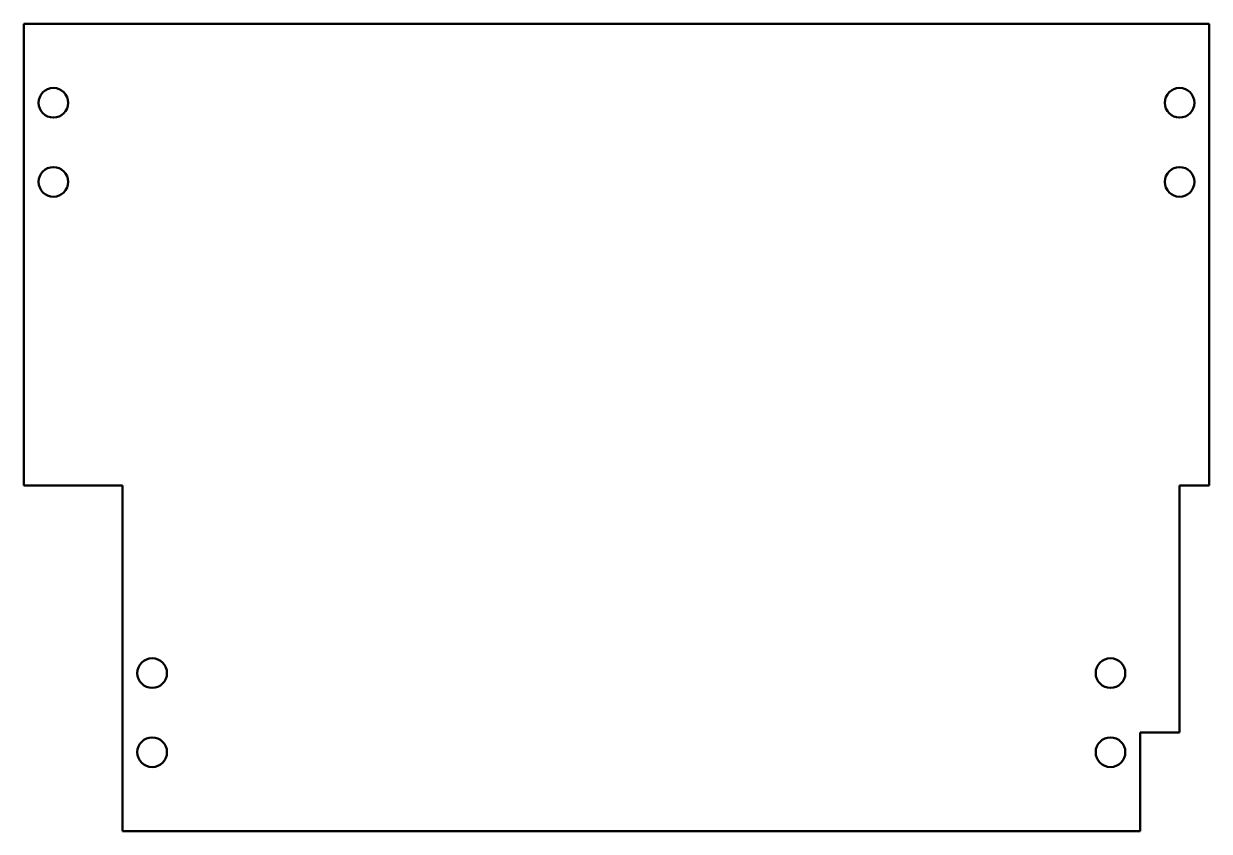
# Model space of a CAD drawing. Header units: millimetres. Extents: x 133 to 253, y 135 to 217.
import ezdxf

# ---------------------------------------------------------------- set-up
doc = ezdxf.new("R2010")
doc.units = ezdxf.units.MM
doc.header["$LTSCALE"] = 0.75
doc.layers.add('Visible', color=7, linetype='Continuous', lineweight=50)

msp = doc.modelspace()

# ---------------------------------------------------------------- linework, layer by layer
at = {"layer": 'Visible', "extrusion": (0, 1, 0)}
for p, q in [((252.887512, 217.17718), (132.887512, 217.17718)), ((132.887512, 217.17718), (132.887512, 170.47018)), ((252.887512, 170.47018), (252.887512, 217.17718)), ((132.887512, 170.47018), (142.887512, 170.47018)), ((142.887512, 170.47018), (142.887512, 135.47018)), ((249.887512, 170.47018), (249.887512, 145.47018)), ((252.887512, 170.47018), (249.887512, 170.47018)), ((245.887512, 145.47018), (245.887512, 135.47018)), ((249.887512, 145.47018), (245.887512, 145.47018)), ((245.887512, 135.47018), (142.887512, 135.47018))]:
    msp.add_line(p, q, dxfattribs=at)
at = {"layer": 'Visible'}
for centre in [(135.887512, 209.17718), (249.887512, 209.17718), (135.887512, 201.17718), (249.887512, 201.17718), (145.887512, 151.47018), (242.887512, 151.47018), (145.887512, 143.47018), (242.887512, 143.47018)]:
    msp.add_circle(centre, 1.5, dxfattribs=at)

doc.saveas('drawing.dxf')
